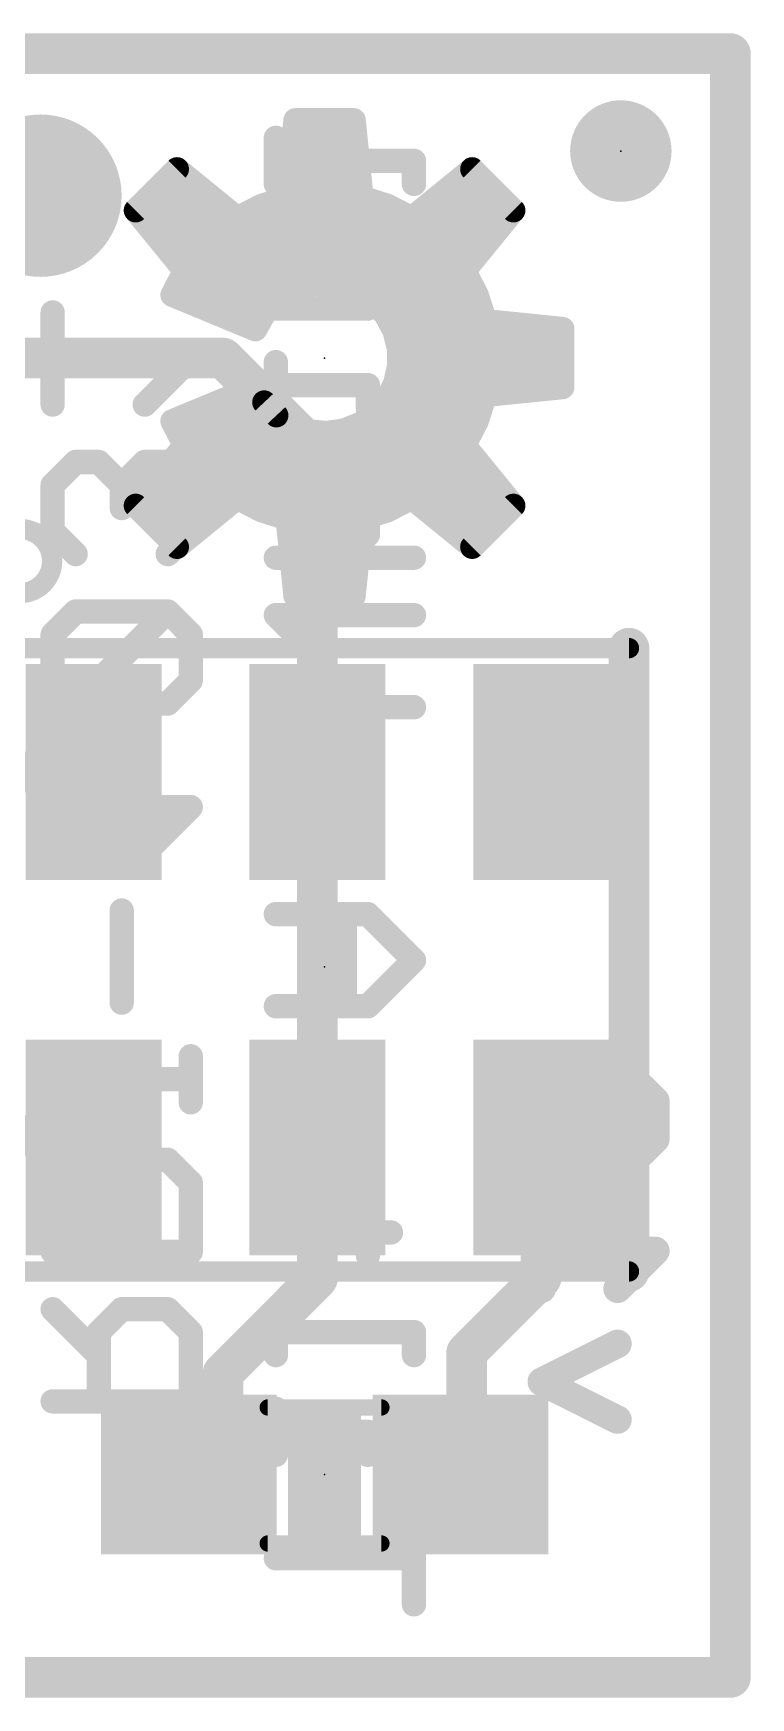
# Model space of a CAD drawing. Extents: x -24.9 to 10.3, y -14 to 10.3.
# Drawn here: x 5.8 to 10.29, y -0.13 to 10.29 of the extents above; entities that cross this region are included whole.
import ezdxf

# ---------------------------------------------------------------- set-up
doc = ezdxf.new("R2010")
doc.units = 0
for name, color, linetype in [('1', 12, 'CONTINUOUS'), ('16', 132, 'CONTINUOUS'), ('18', 110, 'CONTINUOUS'), ('20', 53, 'CONTINUOUS'), ('21', 41, 'CONTINUOUS'), ('22', 40, 'CONTINUOUS'), ('23', 53, 'CONTINUOUS'), ('51', 53, 'CONTINUOUS')]:
    doc.layers.add(name, color=color, linetype=linetype)

# ---------------------------------------------------------------- blocks, each defined once
blk = doc.blocks.new('PIE')
at = {"const_width": 0.5}
blk.add_lwpolyline([(0, -0.25, 1), (0, 0.25, 1), (0, -0.25)], format="xyb", dxfattribs=at)
blk = doc.blocks.new('RECT')
blk.add_solid([(-0.5, -0.5), (0.5, -0.5), (-0.5, 0.5), (0.5, 0.5)])
blk = doc.blocks.new('ROUNDV')
at = {"const_width": 0.5}
blk.add_lwpolyline([(0, -0.25, 1), (0, 0.25, 1), (0, -0.25)], format="xyb", dxfattribs=at)

msp = doc.modelspace()

# ---------------------------------------------------------------- linework, layer by layer
at = {"layer": '1', "const_width": 0.254}
for points in [[(0, 10.16), (10.16, 10.16)], [(10.16, 10.16), (10.16, 0)], [(6.985, 8.255), (1.905, 8.255)], [(7.575, 7.665), (6.985, 8.255)], [(7.575, 5.665), (7.575, 7.665)], [(6.175, 5.665), (5.03, 5.665)], [(7.575, 3.315), (7.575, 5.665)], [(3.81, 3.39), (6.1, 3.39)], [(6.1, 3.39), (6.175, 3.315)], [(7.575, 3.315), (7.575, 2.495)], [(8.975, 3.315), (8.975, 2.498)], [(7.575, 2.495), (6.985, 1.905)], [(8.975, 2.498), (8.509, 2.032)], [(8.509, 2.032), (8.509, 1.309)], [(6.985, 1.905), (6.985, 1.485)], [(6.985, 1.485), (6.77, 1.27)], [(8.509, 1.309), (8.47, 1.27)], [(10.16, 0), (0, 0)]]:
    msp.add_lwpolyline(points, dxfattribs=at)
at = {"layer": '1', "const_width": 0.127}
for points in [[(10.2235, 10.16, 1), (10.0965, 10.16)], [(10.16, 10.0965, 1), (10.16, 10.2235)], [(7.0299, 8.2999, 1), (6.9401, 8.2101)], [(6.985, 8.1915, 1), (6.985, 8.3185)], [(7.6385, 7.665, 1), (7.5115, 7.665)], [(7.5301, 7.6201, 1), (7.6199, 7.7099)], [(6.175, 5.6015, 1), (6.175, 5.7285)], [(7.6385, 5.665, 1), (7.5115, 5.665)], [(7.5115, 5.665, 1), (7.6385, 5.665)], [(6.1449, 3.4349, 1), (6.0551, 3.3451)], [(6.1, 3.3265, 1), (6.1, 3.4535)], [(7.6385, 3.315, 1), (7.5115, 3.315)], [(9.0385, 3.315, 1), (8.9115, 3.315)], [(6.1301, 3.2701, 1), (6.2199, 3.3599)], [(7.5115, 3.315, 1), (7.6385, 3.315)], [(7.6199, 2.4501, 1), (7.5301, 2.5399)], [(9.0199, 2.4531, 1), (8.9301, 2.5429)], [(7.5115, 2.495, 1), (7.6385, 2.495)], [(8.9115, 2.498, 1), (9.0385, 2.498)], [(8.5725, 2.032, 1), (8.4455, 2.032)], [(8.4641, 2.0769, 1), (8.5539, 1.9871)], [(7.0485, 1.905, 1), (6.9215, 1.905)], [(6.9401, 1.9499, 1), (7.0299, 1.8601)], [(7.0299, 1.4401, 1), (6.9401, 1.5299)], [(6.9215, 1.485, 1), (7.0485, 1.485)], [(6.7251, 1.3149, 1), (6.8149, 1.2251)], [(8.4251, 1.3149, 1), (8.5149, 1.2251)], [(8.4455, 1.309, 1), (8.5725, 1.309)], [(8.5539, 1.2641, 1), (8.4641, 1.3539)], [(10.16, -0.0635, 1), (10.16, 0.0635)], [(10.0965, 0, 1), (10.2235, 0)]]:
    msp.add_lwpolyline(points, format="xyb", dxfattribs=at)
at = {"layer": '16'}
for points, const_width in [([(0, 10.16), (10.16, 10.16)], 0.254), ([(10.16, 10.16), (10.16, 0)], 0.254), ([(8.9789, 3.7246), (8.9789, 3.2501)], 0.1778), ([(8.9789, 3.2501), (9.4534, 3.7246)], 0.1778), ([(9.4534, 3.7246), (9.5721, 3.7246)], 0.1778), ([(9.5721, 3.7246), (9.6907, 3.606)], 0.1778), ([(9.6907, 3.606), (9.6907, 3.3687)], 0.1778), ([(9.6907, 3.3687), (9.5721, 3.2501)], 0.1778), ([(8.9789, 2.4315), (8.9789, 2.906)], 0.1778), ([(9.6907, 2.6687), (8.9789, 2.6687)], 0.1778), ([(9.4534, 2.4315), (9.6907, 2.6687)], 0.1778), ([(8.9789, 1.8502), (9.4534, 2.0874)], 0.1778), ([(9.4534, 1.6129), (8.9789, 1.8502)], 0.1778), ([(10.16, 0), (0, 0)], 0.254)]:
    msp.add_lwpolyline(points, dxfattribs=dict(at, const_width=const_width))
for points, const_width in [([(10.2235, 10.16, 1), (10.0965, 10.16)], 0.127), ([(10.16, 10.0965, 1), (10.16, 10.2235)], 0.127), ([(9.0234, 3.7246, 1), (8.9345, 3.7246)], 0.0889), ([(9.4534, 3.769, 1), (9.4534, 3.6801)], 0.0889), ([(9.4849, 3.6932, 1), (9.422, 3.756)], 0.0889), ([(9.6035, 3.756, 1), (9.5406, 3.6932)], 0.0889), ([(9.5721, 3.6801, 1), (9.5721, 3.769)], 0.0889), ([(9.7352, 3.606, 1), (9.6463, 3.606)], 0.0889), ([(9.6593, 3.5745, 1), (9.7221, 3.6374)], 0.0889), ([(9.7221, 3.3373, 1), (9.6593, 3.4001)], 0.0889), ([(9.6463, 3.3687, 1), (9.7352, 3.3687)], 0.0889), ([(8.9475, 3.2815, 1), (9.0103, 3.2186)], 0.0889), ([(8.9345, 3.2501, 1), (9.0234, 3.2501)], 0.0889), ([(9.5406, 3.2815, 1), (9.6035, 3.2186)], 0.0889), ([(9.0234, 2.906, 1), (8.9345, 2.906)], 0.0889), ([(8.9789, 2.7132, 1), (8.9789, 2.6243)], 0.0889), ([(9.7221, 2.6373, 1), (9.6593, 2.7002)], 0.0889), ([(9.6907, 2.6243, 1), (9.6907, 2.7132)], 0.0889), ([(9.422, 2.4629, 1), (9.4849, 2.4)], 0.0889), ([(8.9345, 2.4315, 1), (9.0234, 2.4315)], 0.0889), ([(9.4733, 2.0477, 1), (9.4336, 2.1272)], 0.0889), ([(8.9988, 1.8899, 1), (8.959, 1.8104)], 0.0889), ([(8.959, 1.8899, 1), (8.9988, 1.8104)], 0.0889), ([(9.4336, 1.5731, 1), (9.4733, 1.6527)], 0.0889), ([(10.16, -0.0635, 1), (10.16, 0.0635)], 0.127), ([(10.0965, 0, 1), (10.2235, 0)], 0.127)]:
    msp.add_lwpolyline(points, format="xyb", dxfattribs=dict(at, const_width=const_width))
at = {"layer": '20', "const_width": 0.2032}
for points in [[(10.16, 10.16), (0, 10.16)], [(10.16, 0), (10.16, 10.16)], [(0, 0), (10.16, 0)]]:
    msp.add_lwpolyline(points, dxfattribs=at)
at = {"layer": '20', "const_width": 0.1016}
for points in [[(10.2108, 10.16, 1), (10.1092, 10.16)], [(10.16, 10.1092, 1), (10.16, 10.2108)], [(10.1092, 0, 1), (10.2108, 0)], [(10.16, -0.0508, 1), (10.16, 0.0508)]]:
    msp.add_lwpolyline(points, format="xyb", dxfattribs=at)
at = {"layer": '21'}
for points, const_width in [([(7.4372, 9.7438), (7.388, 9.2599)], 0.15), ([(7.8028, 9.7438), (7.4372, 9.7438)], 0.15), ([(7.852, 9.2599), (7.8028, 9.7438)], 0.15), ([(7.4226, 9.6), (7.8174, 9.6)], 0.15), ([(6.6965, 9.437), (6.438, 9.1785)], 0.15), ([(7.0735, 9.1296), (6.6965, 9.437)], 0.15), ([(7.4073, 9.45), (7.8327, 9.45)], 0.15), ([(8.5435, 9.437), (8.1665, 9.1296)], 0.15), ([(8.802, 9.1785), (8.5435, 9.437)], 0.15), ([(6.5595, 9.3), (6.8645, 9.3)], 0.15), ([(7.3921, 9.3), (7.8479, 9.3)], 0.15), ([(8.3755, 9.3), (8.6805, 9.3)], 0.15), ([(7.2253, 9.2078), (7.0735, 9.1296)], 0.15), ([(7.388, 9.2599), (7.2253, 9.2078)], 0.15), ([(8.0147, 9.2078), (7.852, 9.2599)], 0.15), ([(8.1665, 9.1296), (8.0147, 9.2078)], 0.15), ([(6.438, 9.1785), (6.7454, 8.8015)], 0.15), ([(6.4612, 9.15), (7.0485, 9.15)], 0.15), ([(7.1131, 9.15), (8.1269, 9.15)], 0.15), ([(8.1915, 9.15), (8.7788, 9.15)], 0.15), ([(8.4946, 8.8015), (8.802, 9.1785)], 0.15), ([(6.5835, 9), (8.6565, 9)], 0.15), ([(6.7454, 8.8015), (6.6672, 8.6497)], 0.15), ([(6.7059, 8.85), (8.5341, 8.85)], 0.15), ([(8.5728, 8.6497), (8.4946, 8.8015)], 0.15), ([(6.6931, 8.7), (7.4811, 8.7)], 0.15), ([(7.4072, 8.6727), (7.5106, 8.7109)], 0.15), ([(7.5106, 8.7109), (7.62, 8.7238)], 0.15), ([(7.62, 8.7238), (7.7314, 8.7103)], 0.15), ([(7.7314, 8.7103), (7.8364, 8.6708)], 0.15), ([(7.7589, 8.7), (8.5469, 8.7)], 0.15), ([(6.6672, 8.6497), (7.1869, 8.4344)], 0.15), ([(7.2407, 8.5306), (7.3155, 8.6115)], 0.15), ([(7.3155, 8.6115), (7.4072, 8.6727)], 0.15), ([(7.8364, 8.6708), (7.929, 8.6074)], 0.15), ([(7.929, 8.6074), (8.0039, 8.5239)], 0.15), ([(8.6249, 8.487), (8.5728, 8.6497)], 0.15), ([(6.9079, 8.55), (7.2587, 8.55)], 0.15), ([(7.1869, 8.4344), (7.2407, 8.5306)], 0.15), ([(7.9805, 8.55), (8.6047, 8.55)], 0.15), ([(8.0039, 8.5239), (8.0568, 8.4249)], 0.15), ([(9.1088, 8.4378), (8.6249, 8.487)], 0.15), ([(8.0568, 8.4249), (8.0846, 8.3162)], 0.15), ([(8.0632, 8.4), (9.1088, 8.4)], 0.15), ([(9.1088, 8.0722), (9.1088, 8.4378)], 0.15), ([(8.0846, 8.3162), (8.0858, 8.204)], 0.15), ([(8.0858, 8.204), (8.0604, 8.0948)], 0.15), ([(8.0853, 8.25), (9.1088, 8.25)], 0.15), ([(7.1869, 8.0756), (6.6672, 7.8603)], 0.15), ([(7.242, 7.9778), (7.1869, 8.0756)], 0.15), ([(8.0604, 8.0948), (8.0096, 7.9947)], 0.15), ([(8.0616, 8.1), (9.1088, 8.1)], 0.15), ([(8.6249, 8.023), (9.1088, 8.0722)], 0.15), ([(6.8837, 7.95), (7.268, 7.95)], 0.15), ([(7.3187, 7.896), (7.242, 7.9778)], 0.15), ([(8.0096, 7.9947), (7.9366, 7.9095)], 0.15), ([(7.9713, 7.95), (8.6015, 7.95)], 0.15), ([(8.5728, 7.8603), (8.6249, 8.023)], 0.15), ([(6.6672, 7.8603), (6.7454, 7.7085)], 0.15), ([(7.4127, 7.8347), (7.3187, 7.896)], 0.15), ([(7.8454, 7.8441), (7.7413, 7.8023)], 0.15), ([(7.9366, 7.9095), (7.8454, 7.8441)], 0.15), ([(8.4946, 7.7085), (8.5728, 7.8603)], 0.15), ([(6.6983, 7.8), (7.5113, 7.8)], 0.15), ([(7.5185, 7.7975), (7.4127, 7.8347)], 0.15), ([(7.6302, 7.7865), (7.5185, 7.7975)], 0.15), ([(7.7413, 7.8023), (7.6302, 7.7865)], 0.15), ([(7.7249, 7.8), (8.5417, 7.8)], 0.15), ([(6.7454, 7.7085), (6.438, 7.3315)], 0.15), ([(6.6977, 7.65), (8.5423, 7.65)], 0.15), ([(8.802, 7.3315), (8.4946, 7.7085)], 0.15), ([(6.5754, 7.5), (8.6646, 7.5)], 0.15), ([(6.438, 7.3315), (6.6965, 7.073)], 0.15), ([(6.4531, 7.35), (7.0362, 7.35)], 0.15), ([(6.6965, 7.073), (7.0735, 7.3804)], 0.15), ([(7.0735, 7.3804), (7.2253, 7.3022)], 0.15), ([(7.1325, 7.35), (8.1075, 7.35)], 0.15), ([(8.0147, 7.3022), (8.1665, 7.3804)], 0.15), ([(8.1665, 7.3804), (8.5435, 7.073)], 0.15), ([(8.2038, 7.35), (8.7869, 7.35)], 0.15), ([(8.5435, 7.073), (8.802, 7.3315)], 0.15), ([(7.2253, 7.3022), (7.388, 7.2501)], 0.15), ([(7.388, 7.2501), (7.4372, 6.7662)], 0.15), ([(7.8028, 6.7662), (7.852, 7.2501)], 0.15), ([(7.852, 7.2501), (8.0147, 7.3022)], 0.15), ([(6.5695, 7.2), (6.8523, 7.2)], 0.15), ([(7.3931, 7.2), (7.8469, 7.2)], 0.15), ([(8.3877, 7.2), (8.6705, 7.2)], 0.15), ([(7.4083, 7.05), (7.8317, 7.05)], 0.15), ([(7.4236, 6.9), (7.8164, 6.9)], 0.15), ([(7.4372, 6.7662), (7.8028, 6.7662)], 0.15), ([(9.525, 6.44), (9.525, 2.54)], 0.254)]:
    msp.add_lwpolyline(points, dxfattribs=dict(at, const_width=const_width))
for points, const_width in [([(7.4372, 9.7813, 1), (7.4372, 9.7063)], 0.075), ([(7.4745, 9.74, 1), (7.3999, 9.7476)], 0.075), ([(7.8401, 9.7476, 1), (7.7655, 9.74)], 0.075), ([(7.8028, 9.7063, 1), (7.8028, 9.7813)], 0.075), ([(7.4226, 9.6375, 1), (7.4226, 9.5625)], 0.075), ([(7.8174, 9.5625, 1), (7.8174, 9.6375)], 0.075), ([(6.7202, 9.4661, 1), (6.6728, 9.4079)], 0.075), ([(6.723, 9.4105, 1), (6.67, 9.4635)], 0.075), ([(7.4073, 9.4875, 1), (7.4073, 9.4125)], 0.075), ([(7.8327, 9.4125, 1), (7.8327, 9.4875)], 0.075), ([(8.57, 9.4635, 1), (8.517, 9.4105)], 0.075), ([(8.5672, 9.4079, 1), (8.5198, 9.4661)], 0.075), ([(6.5595, 9.3375, 1), (6.5595, 9.2625)], 0.075), ([(6.8645, 9.2625, 1), (6.8645, 9.3375)], 0.075), ([(7.3921, 9.3375, 1), (7.3921, 9.2625)], 0.075), ([(7.8479, 9.2625, 1), (7.8479, 9.3375)], 0.075), ([(8.3755, 9.3375, 1), (8.3755, 9.2625)], 0.075), ([(8.6805, 9.2625, 1), (8.6805, 9.3375)], 0.075), ([(7.2139, 9.2435, 1), (7.2368, 9.1721)], 0.075), ([(7.2425, 9.1745, 1), (7.2082, 9.2412)], 0.075), ([(7.3507, 9.2637, 1), (7.4253, 9.2561)], 0.075), ([(7.3994, 9.2242, 1), (7.3766, 9.2956)], 0.075), ([(7.8634, 9.2956, 1), (7.8406, 9.2242)], 0.075), ([(7.8147, 9.2561, 1), (7.8893, 9.2637)], 0.075), ([(8.0318, 9.2412, 1), (7.9975, 9.1745)], 0.075), ([(8.0032, 9.1721, 1), (8.0261, 9.2435)], 0.075), ([(6.4671, 9.2022, 1), (6.4089, 9.1548)], 0.075), ([(6.4115, 9.205, 1), (6.4645, 9.152)], 0.075), ([(6.4612, 9.1875, 1), (6.4612, 9.1125)], 0.075), ([(7.0563, 9.1629, 1), (7.0907, 9.0963)], 0.075), ([(7.0485, 9.1125, 1), (7.0485, 9.1875)], 0.075), ([(7.0498, 9.1005, 1), (7.0972, 9.1587)], 0.075), ([(7.1131, 9.1875, 1), (7.1131, 9.1125)], 0.075), ([(8.1269, 9.1125, 1), (8.1269, 9.1875)], 0.075), ([(8.1428, 9.1587, 1), (8.1902, 9.1005)], 0.075), ([(8.1493, 9.0963, 1), (8.1837, 9.1629)], 0.075), ([(8.1915, 9.1875, 1), (8.1915, 9.1125)], 0.075), ([(8.8311, 9.1548, 1), (8.7729, 9.2022)], 0.075), ([(8.7755, 9.152, 1), (8.8285, 9.205)], 0.075), ([(8.7788, 9.1125, 1), (8.7788, 9.1875)], 0.075), ([(6.5835, 9.0375, 1), (6.5835, 8.9625)], 0.075), ([(8.6565, 8.9625, 1), (8.6565, 9.0375)], 0.075), ([(6.7059, 8.8875, 1), (6.7059, 8.8125)], 0.075), ([(6.7787, 8.7843, 1), (6.7121, 8.8187)], 0.075), ([(6.7163, 8.7778, 1), (6.7745, 8.8252)], 0.075), ([(8.5279, 8.8187, 1), (8.4613, 8.7843)], 0.075), ([(8.4655, 8.8252, 1), (8.5237, 8.7778)], 0.075), ([(8.5341, 8.8125, 1), (8.5341, 8.8875)], 0.075), ([(6.6931, 8.7375, 1), (6.6931, 8.6625)], 0.075), ([(7.5062, 8.7481, 1), (7.515, 8.6736)], 0.075), ([(7.4811, 8.6625, 1), (7.4811, 8.7375)], 0.075), ([(7.5235, 8.6757, 1), (7.4976, 8.746)], 0.075), ([(7.6245, 8.761, 1), (7.6155, 8.6866)], 0.075), ([(7.6244, 8.6866, 1), (7.6156, 8.761)], 0.075), ([(7.7446, 8.7454, 1), (7.7182, 8.6753)], 0.075), ([(7.7589, 8.7375, 1), (7.7589, 8.6625)], 0.075), ([(7.7269, 8.6731, 1), (7.7359, 8.7476)], 0.075), ([(8.5469, 8.6625, 1), (8.5469, 8.7375)], 0.075), ([(6.6816, 8.6843, 1), (6.6528, 8.6151)], 0.075), ([(6.6339, 8.6669, 1), (6.7005, 8.6325)], 0.075), ([(7.2947, 8.6427, 1), (7.3364, 8.5803)], 0.075), ([(7.3431, 8.586, 1), (7.288, 8.6369)], 0.075), ([(7.3942, 8.7079, 1), (7.4201, 8.6375)], 0.075), ([(7.428, 8.6415, 1), (7.3863, 8.7039)], 0.075), ([(7.8576, 8.7018, 1), (7.8152, 8.6399)], 0.075), ([(7.8232, 8.6357, 1), (7.8496, 8.7059)], 0.075), ([(7.9569, 8.6325, 1), (7.9011, 8.5824)], 0.075), ([(7.9078, 8.5765, 1), (7.9502, 8.6384)], 0.075), ([(8.6085, 8.6611, 1), (8.5371, 8.6382)], 0.075), ([(8.5395, 8.6325, 1), (8.6062, 8.6668)], 0.075), ([(6.9079, 8.5875, 1), (6.9079, 8.5125)], 0.075), ([(7.2132, 8.556, 1), (7.2683, 8.5051)], 0.075), ([(7.2735, 8.5122, 1), (7.208, 8.5489)], 0.075), ([(7.2587, 8.5125, 1), (7.2587, 8.5875)], 0.075), ([(7.9805, 8.5875, 1), (7.9805, 8.5125)], 0.075), ([(8.037, 8.5416, 1), (7.9708, 8.5062)], 0.075), ([(7.976, 8.4989, 1), (8.0318, 8.5489)], 0.075), ([(8.6287, 8.5243, 1), (8.6211, 8.4497)], 0.075), ([(8.6047, 8.5125, 1), (8.6047, 8.5875)], 0.075), ([(7.1542, 8.4527, 1), (7.2196, 8.4161)], 0.075), ([(7.1725, 8.3998, 1), (7.2013, 8.469)], 0.075), ([(8.0931, 8.4342, 1), (8.0204, 8.4156)], 0.075), ([(8.0237, 8.4072, 1), (8.0898, 8.4426)], 0.075), ([(8.0632, 8.4375, 1), (8.0632, 8.3625)], 0.075), ([(8.5892, 8.4756, 1), (8.6606, 8.4984)], 0.075), ([(9.1463, 8.4378, 1), (9.0713, 8.4378)], 0.075), ([(9.105, 8.4005, 1), (9.1126, 8.4751)], 0.075), ([(9.1088, 8.3625, 1), (9.1088, 8.4375)], 0.075), ([(8.1221, 8.3166, 1), (8.0471, 8.3158)], 0.075), ([(8.0483, 8.3069, 1), (8.1209, 8.3255)], 0.075), ([(8.0853, 8.2875, 1), (8.0853, 8.2125)], 0.075), ([(8.0483, 8.2036, 1), (8.1233, 8.2044)], 0.075), ([(8.1224, 8.1955, 1), (8.0493, 8.2125)], 0.075), ([(9.1088, 8.2125, 1), (9.1088, 8.2875)], 0.075), ([(7.2196, 8.094, 1), (7.1542, 8.0572)], 0.075), ([(7.2013, 8.041, 1), (7.1725, 8.1102)], 0.075), ([(8.0238, 8.1033, 1), (8.0969, 8.0862)], 0.075), ([(8.0616, 8.1375, 1), (8.0616, 8.0625)], 0.075), ([(8.0938, 8.0778, 1), (8.0269, 8.1117)], 0.075), ([(9.1126, 8.0349, 1), (9.105, 8.1095)], 0.075), ([(9.1088, 8.0625, 1), (9.1088, 8.1375)], 0.075), ([(6.8837, 7.9875, 1), (6.8837, 7.9125)], 0.075), ([(7.2693, 8.0035, 1), (7.2146, 7.9522)], 0.075), ([(7.2093, 7.9594, 1), (7.2746, 7.9962)], 0.075), ([(7.268, 7.9125, 1), (7.268, 7.9875)], 0.075), ([(7.9713, 7.9875, 1), (7.9713, 7.9125)], 0.075), ([(7.9762, 8.0116, 1), (8.0431, 7.9777)], 0.075), ([(8.0381, 7.9703, 1), (7.9812, 8.0191)], 0.075), ([(8.6211, 8.0603, 1), (8.6287, 7.9857)], 0.075), ([(8.6606, 8.0116, 1), (8.5892, 8.0344)], 0.075), ([(8.6015, 7.9125, 1), (8.6015, 7.9875)], 0.075), ([(9.0713, 8.0722, 1), (9.1463, 8.0722)], 0.075), ([(6.7005, 7.8775, 1), (6.6339, 7.8431)], 0.075), ([(6.6528, 7.8949, 1), (6.6816, 7.8257)], 0.075), ([(7.3392, 7.9274, 1), (7.2982, 7.8645)], 0.075), ([(7.2913, 7.8703, 1), (7.346, 7.9216)], 0.075), ([(7.8594, 7.8094, 1), (7.8314, 7.8789)], 0.075), ([(7.9081, 7.9339, 1), (7.965, 7.8851)], 0.075), ([(7.9584, 7.879, 1), (7.9147, 7.94)], 0.075), ([(8.6062, 7.8432, 1), (8.5395, 7.8775)], 0.075), ([(6.6983, 7.8375, 1), (6.6983, 7.7625)], 0.075), ([(7.4251, 7.87, 1), (7.4002, 7.7993)], 0.075), ([(7.3922, 7.8032, 1), (7.4331, 7.8661)], 0.075), ([(7.5222, 7.8348, 1), (7.5148, 7.7601)], 0.075), ([(7.5061, 7.7621, 1), (7.531, 7.8328)], 0.075), ([(7.5113, 7.7625, 1), (7.5113, 7.8375)], 0.075), ([(7.6249, 7.8236, 1), (7.6355, 7.7493)], 0.075), ([(7.6265, 7.7491, 1), (7.6338, 7.8238)], 0.075), ([(7.7249, 7.8375, 1), (7.7249, 7.7625)], 0.075), ([(7.7273, 7.8371, 1), (7.7552, 7.7675)], 0.075), ([(7.7466, 7.7652, 1), (7.736, 7.8395)], 0.075), ([(7.8235, 7.8746, 1), (7.8672, 7.8137)], 0.075), ([(8.5371, 7.8718, 1), (8.6085, 7.8489)], 0.075), ([(8.5417, 7.7625, 1), (8.5417, 7.8375)], 0.075), ([(6.6977, 7.6875, 1), (6.6977, 7.6125)], 0.075), ([(6.7121, 7.6913, 1), (6.7787, 7.7257)], 0.075), ([(6.7745, 7.6848, 1), (6.7163, 7.7322)], 0.075), ([(8.5237, 7.7322, 1), (8.4655, 7.6848)], 0.075), ([(8.4613, 7.7257, 1), (8.5279, 7.6913)], 0.075), ([(8.5423, 7.6125, 1), (8.5423, 7.6875)], 0.075), ([(6.5754, 7.5375, 1), (6.5754, 7.4625)], 0.075), ([(8.6646, 7.4625, 1), (8.6646, 7.5375)], 0.075), ([(6.4645, 7.358, 1), (6.4115, 7.305)], 0.075), ([(6.4531, 7.3875, 1), (6.4531, 7.3125)], 0.075), ([(7.0907, 7.4137, 1), (7.0563, 7.3471)], 0.075), ([(7.0362, 7.3125, 1), (7.0362, 7.3875)], 0.075), ([(7.0972, 7.3513, 1), (7.0498, 7.4095)], 0.075), ([(7.1325, 7.3875, 1), (7.1325, 7.3125)], 0.075), ([(8.1075, 7.3125, 1), (8.1075, 7.3875)], 0.075), ([(8.1902, 7.4095, 1), (8.1428, 7.3513)], 0.075), ([(8.1837, 7.3471, 1), (8.1493, 7.4137)], 0.075), ([(8.2038, 7.3875, 1), (8.2038, 7.3125)], 0.075), ([(8.8285, 7.305, 1), (8.7755, 7.358)], 0.075), ([(8.7869, 7.3125, 1), (8.7869, 7.3875)], 0.075), ([(6.4089, 7.3552, 1), (6.4671, 7.3078)], 0.075), ([(7.2368, 7.3379, 1), (7.2139, 7.2665)], 0.075), ([(7.2082, 7.2688, 1), (7.2425, 7.3355)], 0.075), ([(7.4253, 7.2539, 1), (7.3507, 7.2463)], 0.075), ([(7.3766, 7.2144, 1), (7.3994, 7.2858)], 0.075), ([(7.8406, 7.2858, 1), (7.8634, 7.2144)], 0.075), ([(7.8893, 7.2463, 1), (7.8147, 7.2539)], 0.075), ([(7.9975, 7.3355, 1), (8.0318, 7.2688)], 0.075), ([(8.0261, 7.2665, 1), (8.0032, 7.3379)], 0.075), ([(8.7729, 7.3078, 1), (8.8311, 7.3552)], 0.075), ([(5.715, 6.785, 1), (5.715, 7.185, 1), (5.715, 6.785)], 0.127), ([(6.5695, 7.2375, 1), (6.5695, 7.1625)], 0.075), ([(6.8523, 7.1625, 1), (6.8523, 7.2375)], 0.075), ([(7.3931, 7.2375, 1), (7.3931, 7.1625)], 0.075), ([(7.8469, 7.1625, 1), (7.8469, 7.2375)], 0.075), ([(8.3877, 7.2375, 1), (8.3877, 7.1625)], 0.075), ([(8.6705, 7.1625, 1), (8.6705, 7.2375)], 0.075), ([(6.6728, 7.1021, 1), (6.7202, 7.0439)], 0.075), ([(6.67, 7.0465, 1), (6.723, 7.0995)], 0.075), ([(7.4083, 7.0875, 1), (7.4083, 7.0125)], 0.075), ([(7.8317, 7.0125, 1), (7.8317, 7.0875)], 0.075), ([(8.517, 7.0995, 1), (8.57, 7.0465)], 0.075), ([(8.5198, 7.0439, 1), (8.5672, 7.1021)], 0.075), ([(7.4236, 6.9375, 1), (7.4236, 6.8625)], 0.075), ([(7.8164, 6.8625, 1), (7.8164, 6.9375)], 0.075), ([(7.4372, 6.8037, 1), (7.4372, 6.7287)], 0.075), ([(7.3999, 6.7624, 1), (7.4745, 6.77)], 0.075), ([(7.7655, 6.77, 1), (7.8401, 6.7624)], 0.075), ([(7.8028, 6.7287, 1), (7.8028, 6.8037)], 0.075), ([(9.5885, 6.44, 1), (9.4615, 6.44)], 0.127), ([(9.4615, 2.54, 1), (9.5885, 2.54)], 0.127)]:
    msp.add_lwpolyline(points, format="xyb", dxfattribs=dict(at, const_width=const_width))
at = {"layer": '22', "const_width": 0.1524}
for points in [[(7.3152, 9.3446), (7.3152, 9.6327)], [(8.1795, 9.4887), (7.3152, 9.4887)], [(8.1795, 9.3446), (8.1795, 9.4887)], [(7.8914, 8.8531), (7.8914, 8.9972)], [(7.6033, 8.565), (7.8914, 8.8531)], [(5.9182, 7.964), (5.9182, 8.5402)], [(7.3152, 8.565), (7.8914, 8.565)], [(6.7825, 8.2521), (5.9182, 8.2521)], [(6.4944, 7.964), (6.7825, 8.2521)], [(7.3152, 7.9413), (7.3152, 8.2295)], [(7.8914, 8.0854), (7.3152, 8.0854)], [(7.8914, 7.9413), (7.8914, 8.0854)], [(8.3236, 8.0854), (8.1795, 8.0854)], [(6.0623, 7.6047), (5.9182, 7.4606)], [(6.2063, 7.6047), (6.0623, 7.6047)], [(6.3504, 7.4606), (6.2063, 7.6047)], [(6.4944, 7.6047), (6.3504, 7.4606)], [(6.6385, 7.6047), (6.4944, 7.6047)], [(6.7825, 7.4606), (6.6385, 7.6047)], [(7.7474, 7.5821), (7.3152, 7.5821)], [(7.8914, 7.438), (7.7474, 7.5821)], [(5.9182, 7.4606), (5.9182, 7.1725)], [(6.3504, 7.4606), (6.3504, 7.3166)], [(6.7825, 7.1725), (6.7825, 7.4606)], [(7.8914, 7.1499), (7.8914, 7.438)], [(5.9182, 7.1725), (6.0623, 7.0285)], [(6.6385, 7.0285), (6.7825, 7.1725)], [(7.7474, 7.0058), (7.8914, 7.1499)], [(8.1795, 7.0058), (7.3152, 7.0058)], [(6.0623, 6.6692), (5.9182, 6.5251)], [(6.6385, 6.6692), (6.0623, 6.6692)], [(6.0623, 6.093), (6.6385, 6.6692)], [(6.7825, 6.5251), (6.6385, 6.6692)], [(7.6033, 6.3584), (7.3152, 6.6465)], [(7.3152, 6.6465), (8.1795, 6.6465)], [(5.9182, 6.5251), (5.9182, 6.237)], [(6.7825, 6.237), (6.7825, 6.5251)], [(7.3152, 6.0703), (7.6033, 6.3584)], [(5.9182, 6.237), (6.0623, 6.093)], [(6.6385, 6.093), (6.7825, 6.237)], [(6.0623, 6.093), (6.6385, 6.093)], [(8.1795, 6.0703), (7.3152, 6.0703)], [(5.9182, 5.1574), (5.9182, 5.7337)], [(7.7474, 5.1348), (7.7474, 5.711)], [(6.7825, 5.4455), (5.9182, 5.4455)], [(6.4944, 5.1574), (6.7825, 5.4455)], [(6.3504, 4.2219), (6.3504, 4.7981)], [(7.8914, 4.7755), (7.3152, 4.7755)], [(7.7474, 4.1993), (7.7474, 4.7755)], [(8.1795, 4.4874), (7.8914, 4.7755)], [(7.8914, 4.1993), (8.1795, 4.4874)], [(7.3152, 4.1993), (7.8914, 4.1993)], [(5.9182, 3.5982), (5.9182, 3.8864)], [(6.7825, 3.5982), (6.7825, 3.8864)], [(7.7474, 3.2638), (7.7474, 3.84)], [(5.9182, 3.7423), (6.7825, 3.7423)], [(6.3504, 3.2389), (6.2063, 3.0949)], [(6.6385, 3.2389), (6.3504, 3.2389)], [(6.7825, 3.0949), (6.6385, 3.2389)], [(6.2063, 3.0949), (6.2063, 2.6627)], [(6.7825, 2.6627), (6.7825, 3.0949)], [(7.4593, 2.7841), (7.3152, 2.9282)], [(7.8914, 2.6401), (7.8914, 2.9282)], [(8.0355, 2.7841), (7.4593, 2.7841)], [(5.9182, 2.6627), (6.7825, 2.6627)], [(6.2063, 2.0153), (5.9182, 2.3034)], [(6.3504, 2.3034), (6.2063, 2.1594)], [(6.6385, 2.3034), (6.3504, 2.3034)], [(6.7825, 2.1594), (6.6385, 2.3034)], [(7.3152, 2.0164), (7.3152, 2.3045)], [(6.2063, 2.1594), (6.2063, 1.7272)], [(6.7825, 1.7272), (6.7825, 2.1594)], [(8.1795, 2.1605), (7.3152, 2.1605)], [(8.1795, 2.0164), (8.1795, 2.1605)], [(5.9182, 1.7272), (6.7825, 1.7272)], [(7.3152, 1.3927), (7.3152, 1.6808)], [(7.8914, 1.5368), (7.3152, 1.5368)], [(7.8914, 1.3927), (7.8914, 1.5368)], [(8.3236, 1.5368), (8.1795, 1.5368)], [(8.1795, 0.4572), (8.1795, 1.0334)], [(7.3152, 0.7453), (8.1795, 0.7453)]]:
    msp.add_lwpolyline(points, dxfattribs=at)
at = {"layer": '22', "const_width": 0.0762}
for points in [[(7.3533, 9.6327, 1), (7.2771, 9.6327)], [(7.3152, 9.5268, 1), (7.3152, 9.4506)], [(8.2176, 9.4887, 1), (8.1414, 9.4887)], [(8.1795, 9.4506, 1), (8.1795, 9.5268)], [(7.2771, 9.3446, 1), (7.3533, 9.3446)], [(8.1414, 9.3446, 1), (8.2176, 9.3446)], [(7.9295, 8.9972, 1), (7.8533, 8.9972)], [(7.8533, 8.8531, 1), (7.9295, 8.8531)], [(7.9184, 8.8262, 1), (7.8645, 8.8801)], [(5.9563, 8.5402, 1), (5.8801, 8.5402)], [(7.3152, 8.6031, 1), (7.3152, 8.5269)], [(7.5764, 8.592, 1), (7.6303, 8.5381)], [(7.8914, 8.5269, 1), (7.8914, 8.6031)], [(5.9182, 8.2902, 1), (5.9182, 8.214)], [(6.8095, 8.2252, 1), (6.7556, 8.279)], [(6.7825, 8.214, 1), (6.7825, 8.2902)], [(7.3533, 8.2295, 1), (7.2771, 8.2295)], [(7.3152, 8.1235, 1), (7.3152, 8.0473)], [(7.9295, 8.0854, 1), (7.8533, 8.0854)], [(7.8914, 8.0473, 1), (7.8914, 8.1235)], [(8.1795, 8.1235, 1), (8.1795, 8.0473)], [(8.3236, 8.0473, 1), (8.3236, 8.1235)], [(6.4675, 7.9909, 1), (6.5214, 7.937)], [(5.8801, 7.964, 1), (5.9563, 7.964)], [(7.2771, 7.9413, 1), (7.3533, 7.9413)], [(7.8533, 7.9413, 1), (7.9295, 7.9413)], [(6.0623, 7.6428, 1), (6.0623, 7.5666)], [(6.0892, 7.5778, 1), (6.0353, 7.6316)], [(6.2333, 7.6316, 1), (6.1794, 7.5778)], [(6.2063, 7.5666, 1), (6.2063, 7.6428)], [(6.4944, 7.6428, 1), (6.4944, 7.5666)], [(6.5214, 7.5778, 1), (6.4675, 7.6316)], [(6.6654, 7.6316, 1), (6.6115, 7.5778)], [(6.6385, 7.5666, 1), (6.6385, 7.6428)], [(7.3152, 7.6202, 1), (7.3152, 7.544)], [(7.7743, 7.609, 1), (7.7204, 7.5551)], [(7.7474, 7.544, 1), (7.7474, 7.6202)], [(5.9563, 7.4606, 1), (5.8801, 7.4606)], [(5.8913, 7.4876, 1), (5.9451, 7.4337)], [(6.3234, 7.4876, 1), (6.3773, 7.4337)], [(6.3885, 7.4606, 1), (6.3123, 7.4606)], [(6.3234, 7.4337, 1), (6.3773, 7.4876)], [(6.8206, 7.4606, 1), (6.7444, 7.4606)], [(6.7556, 7.4337, 1), (6.8095, 7.4876)], [(7.9295, 7.438, 1), (7.8533, 7.438)], [(7.8645, 7.4111, 1), (7.9184, 7.4649)], [(6.3123, 7.3166, 1), (6.3885, 7.3166)], [(5.9451, 7.1995, 1), (5.8913, 7.1456)], [(5.8801, 7.1725, 1), (5.9563, 7.1725)], [(6.7444, 7.1725, 1), (6.8206, 7.1725)], [(6.8095, 7.1456, 1), (6.7556, 7.1995)], [(7.8533, 7.1499, 1), (7.9295, 7.1499)], [(7.9184, 7.1229, 1), (7.8645, 7.1768)], [(6.0353, 7.0015, 1), (6.0892, 7.0554)], [(6.6115, 7.0554, 1), (6.6654, 7.0015)], [(7.3152, 7.0439, 1), (7.3152, 6.9677)], [(8.1795, 6.9677, 1), (8.1795, 7.0439)], [(7.7204, 7.0328, 1), (7.7743, 6.9789)], [(6.0623, 6.7073, 1), (6.0623, 6.6311)], [(6.0892, 6.6422, 1), (6.0353, 6.6961)], [(6.6654, 6.6961, 1), (6.6115, 6.6422)], [(6.6654, 6.6422, 1), (6.6115, 6.6961)], [(6.6385, 6.6311, 1), (6.6385, 6.7073)], [(7.3421, 6.6735, 1), (7.2883, 6.6196)], [(7.3152, 6.6846, 1), (7.3152, 6.6084)], [(8.1795, 6.6084, 1), (8.1795, 6.6846)], [(5.9563, 6.5251, 1), (5.8801, 6.5251)], [(5.8913, 6.5521, 1), (5.9451, 6.4982)], [(6.8206, 6.5251, 1), (6.7444, 6.5251)], [(6.7556, 6.4982, 1), (6.8095, 6.5521)], [(7.6303, 6.3315, 1), (7.5764, 6.3854)], [(7.5764, 6.3315, 1), (7.6303, 6.3854)], [(5.9451, 6.264, 1), (5.8913, 6.2101)], [(5.8801, 6.237, 1), (5.9563, 6.237)], [(6.7444, 6.237, 1), (6.8206, 6.237)], [(6.8095, 6.2101, 1), (6.7556, 6.264)], [(6.0353, 6.1199, 1), (6.0892, 6.066)], [(6.0623, 6.1311, 1), (6.0623, 6.0549)], [(6.0353, 6.066, 1), (6.0892, 6.1199)], [(6.6115, 6.1199, 1), (6.6654, 6.066)], [(6.6385, 6.0549, 1), (6.6385, 6.1311)], [(7.3152, 6.1084, 1), (7.3152, 6.0322)], [(8.1795, 6.0322, 1), (8.1795, 6.1084)], [(7.2883, 6.0973, 1), (7.3421, 6.0434)], [(5.9563, 5.7337, 1), (5.8801, 5.7337)], [(7.7855, 5.711, 1), (7.7093, 5.711)], [(5.9182, 5.4836, 1), (5.9182, 5.4074)], [(6.8095, 5.4186, 1), (6.7556, 5.4725)], [(6.7825, 5.4074, 1), (6.7825, 5.4836)], [(6.4675, 5.1844, 1), (6.5214, 5.1305)], [(5.8801, 5.1574, 1), (5.9563, 5.1574)], [(7.7093, 5.1348, 1), (7.7855, 5.1348)], [(6.3885, 4.7981, 1), (6.3123, 4.7981)], [(7.3152, 4.8136, 1), (7.3152, 4.7374)], [(7.7855, 4.7755, 1), (7.7093, 4.7755)], [(7.9184, 4.8024, 1), (7.8645, 4.7486)], [(7.8914, 4.7374, 1), (7.8914, 4.8136)], [(8.2065, 4.4604, 1), (8.1526, 4.5143)], [(8.1526, 4.4604, 1), (8.2065, 4.5143)], [(7.3152, 4.2374, 1), (7.3152, 4.1612)], [(7.8914, 4.1612, 1), (7.8914, 4.2374)], [(6.3123, 4.2219, 1), (6.3885, 4.2219)], [(7.7093, 4.1993, 1), (7.7855, 4.1993)], [(7.8645, 4.2262, 1), (7.9184, 4.1723)], [(5.9563, 3.8864, 1), (5.8801, 3.8864)], [(6.8206, 3.8864, 1), (6.7444, 3.8864)], [(7.7855, 3.84, 1), (7.7093, 3.84)], [(5.9182, 3.7804, 1), (5.9182, 3.7042)], [(6.7825, 3.7042, 1), (6.7825, 3.7804)], [(5.8801, 3.5982, 1), (5.9563, 3.5982)], [(6.7444, 3.5982, 1), (6.8206, 3.5982)], [(6.3504, 3.277, 1), (6.3504, 3.2008)], [(6.3773, 3.212, 1), (6.3234, 3.2659)], [(6.6654, 3.2659, 1), (6.6115, 3.212)], [(6.6385, 3.2008, 1), (6.6385, 3.277)], [(7.7093, 3.2638, 1), (7.7855, 3.2638)], [(6.2444, 3.0949, 1), (6.1682, 3.0949)], [(6.1794, 3.1218, 1), (6.2333, 3.0679)], [(6.8206, 3.0949, 1), (6.7444, 3.0949)], [(6.7556, 3.0679, 1), (6.8095, 3.1218)], [(7.3421, 2.9551, 1), (7.2883, 2.9012)], [(7.9295, 2.9282, 1), (7.8533, 2.9282)], [(7.4593, 2.8222, 1), (7.4593, 2.746)], [(7.4323, 2.7572, 1), (7.4862, 2.8111)], [(8.0355, 2.746, 1), (8.0355, 2.8222)], [(5.9182, 2.7008, 1), (5.9182, 2.6246)], [(6.7825, 2.6246, 1), (6.7825, 2.7008)], [(6.1682, 2.6627, 1), (6.2444, 2.6627)], [(6.7444, 2.6627, 1), (6.8206, 2.6627)], [(7.8533, 2.6401, 1), (7.9295, 2.6401)], [(5.9451, 2.3304, 1), (5.8913, 2.2765)], [(6.3504, 2.3415, 1), (6.3504, 2.2653)], [(6.3773, 2.2765, 1), (6.3234, 2.3304)], [(6.6654, 2.3304, 1), (6.6115, 2.2765)], [(6.6385, 2.2653, 1), (6.6385, 2.3415)], [(7.3533, 2.3045, 1), (7.2771, 2.3045)], [(6.2444, 2.1594, 1), (6.1682, 2.1594)], [(6.1794, 2.1863, 1), (6.2333, 2.1324)], [(6.8206, 2.1594, 1), (6.7444, 2.1594)], [(6.7556, 2.1324, 1), (6.8095, 2.1863)], [(7.3152, 2.1986, 1), (7.3152, 2.1224)], [(8.2176, 2.1605, 1), (8.1414, 2.1605)], [(8.1795, 2.1224, 1), (8.1795, 2.1986)], [(6.1794, 1.9884, 1), (6.2333, 2.0423)], [(7.2771, 2.0164, 1), (7.3533, 2.0164)], [(8.1414, 2.0164, 1), (8.2176, 2.0164)], [(5.9182, 1.7653, 1), (5.9182, 1.6891)], [(6.7825, 1.6891, 1), (6.7825, 1.7653)], [(6.1682, 1.7272, 1), (6.2444, 1.7272)], [(6.7444, 1.7272, 1), (6.8206, 1.7272)], [(7.3533, 1.6808, 1), (7.2771, 1.6808)], [(7.3152, 1.5749, 1), (7.3152, 1.4987)], [(7.9295, 1.5368, 1), (7.8533, 1.5368)], [(7.8914, 1.4987, 1), (7.8914, 1.5749)], [(8.1795, 1.5749, 1), (8.1795, 1.4987)], [(8.3236, 1.4987, 1), (8.3236, 1.5749)], [(7.2771, 1.3927, 1), (7.3533, 1.3927)], [(7.8533, 1.3927, 1), (7.9295, 1.3927)], [(8.2176, 1.0334, 1), (8.1414, 1.0334)], [(7.3152, 0.7834, 1), (7.3152, 0.7072)], [(8.1795, 0.7072, 1), (8.1795, 0.7834)], [(8.1414, 0.4572, 1), (8.2176, 0.4572)]]:
    msp.add_lwpolyline(points, format="xyb", dxfattribs=at)
at = {"layer": '23'}
for p in [(9.4742, 9.5504), (7.62, 8.255), (7.62, 4.445), (7.62, 1.27)]:
    msp.add_point(p, dxfattribs=at)
at = {"layer": '51'}
for points, const_width in [([(5.625, 6.44), (9.525, 6.44)], 0.127), ([(5.625, 2.54), (9.525, 2.54)], 0.127), ([(7.976, 1.689), (7.264, 1.689)], 0.1016), ([(7.976, 0.838), (7.264, 0.838)], 0.1016)]:
    msp.add_lwpolyline(points, dxfattribs=dict(at, const_width=const_width))
for points, const_width in [([(9.525, 6.4083, 1), (9.525, 6.4718)], 0.0635), ([(9.525, 2.5082, 1), (9.525, 2.5718)], 0.0635), ([(7.264, 1.7144, 1), (7.264, 1.6636)], 0.0508), ([(7.976, 1.6636, 1), (7.976, 1.7144)], 0.0508), ([(7.264, 0.8634, 1), (7.264, 0.8126)], 0.0508), ([(7.976, 0.8126, 1), (7.976, 0.8634)], 0.0508)]:
    msp.add_lwpolyline(points, format="xyb", dxfattribs=dict(at, const_width=const_width))

# ---------------------------------------------------------------- block references
at = {"layer": '1', "xscale": 0.635, "yscale": 0.635}
msp.add_blockref('PIE', (9.4742, 9.5504), dxfattribs=at)
at = {"layer": '1', "xscale": 0.85, "yscale": 1.35, "rotation": 180}
for p in [(6.175, 5.665), (7.575, 5.665), (8.975, 5.665), (6.175, 3.315), (7.575, 3.315), (8.975, 3.315)]:
    msp.add_blockref('RECT', p, dxfattribs=at)
at = {"layer": '1', "xscale": 1.1, "rotation": 180}
for p in [(6.77, 1.27), (8.47, 1.27)]:
    msp.add_blockref('RECT', p, dxfattribs=at)
at = {"layer": '18', "xscale": 1.016, "yscale": 1.016}
msp.add_blockref('ROUNDV', (5.842, 9.271), dxfattribs=at)
msp.add_blockref('ROUNDV', (5.842, 9.271), dxfattribs=at)
at = {"layer": '21', "xscale": 0.4572, "yscale": 0.762, "rotation": 180}
msp.add_blockref('RECT', (7.62, 1.27), dxfattribs=at)
at = {"layer": '51', "xscale": 0.5001, "yscale": 0.95, "rotation": 180}
for p in [(7.0398, 1.2649), (8.2081, 1.2649)]:
    msp.add_blockref('RECT', p, dxfattribs=at)

doc.saveas('drawing.dxf')
